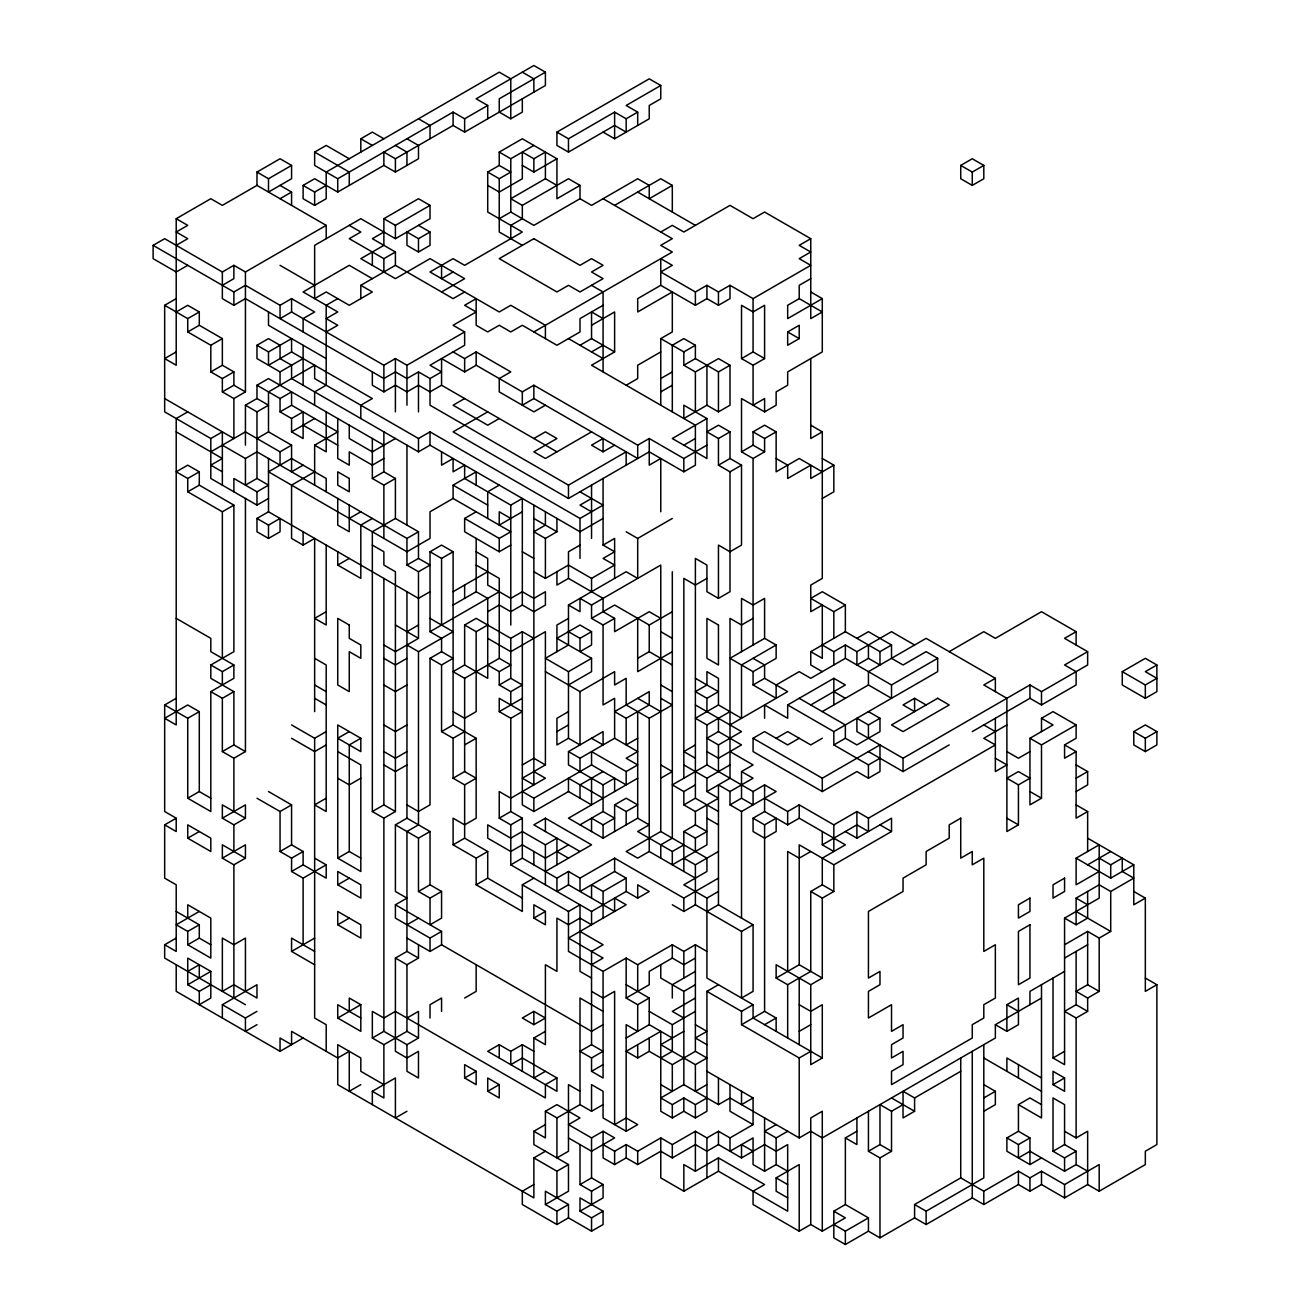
<?xml version="1.0" encoding="UTF-8"?>
<svg xmlns="http://www.w3.org/2000/svg" width="1310" height="1310" viewBox="0 0 1310 1310"><rect width="100%" height="100%" fill="white"/><g stroke="black" fill="none" stroke-linecap="round" stroke-linejoin="round"><path stroke-width="1.5" d="M176.211 351.915L164.667 358.58L176.211 365.244L176.211 218.704L210.812 198.711L222.356 205.375L256.973 185.398L326.19 225.369L326.19 238.682M256.973 185.398L256.973 172.069L280.045 158.756L291.573 165.42L291.573 178.733L268.501 192.062L268.501 178.733L291.573 165.42M187.739 265.324L176.211 271.989L153.123 258.659L153.123 245.347L164.667 238.682L222.356 271.989L233.884 265.324L245.428 271.989L326.19 225.369M487.713 118.784L487.713 105.471L464.641 118.784L453.096 112.12L337.734 178.733L314.646 165.42L314.646 152.091L326.19 145.426L349.262 158.756M176.211 245.347L187.739 238.682L176.211 232.017L187.739 225.369L176.211 218.704M360.807 152.091L360.807 138.778L372.335 132.114L383.879 138.778M280.045 198.711L291.573 192.062L291.573 205.375M522.33 98.807L522.33 112.12L510.785 118.784L510.785 78.829L499.241 72.165L326.19 172.069L326.19 198.711L314.646 205.375L303.118 198.711L303.118 185.398L314.646 178.733L337.734 192.062L383.879 165.42L395.407 172.069L418.479 158.756L418.479 145.426L406.952 138.778M303.118 185.398L314.646 192.062L326.19 185.398M383.879 165.42L383.879 152.091L395.407 158.756L453.096 125.449L464.641 132.114L545.402 85.478L545.402 72.165L533.858 65.5L476.169 98.807L487.713 105.471M545.402 72.165L499.241 98.807L499.241 112.12L510.785 118.784M222.356 485.142L222.356 431.858L210.812 438.522L164.667 411.864L164.667 305.296L176.211 298.631M176.211 311.96L187.739 305.296L199.284 311.96L199.284 325.273L222.356 338.602L222.356 365.244L210.812 371.909L210.812 345.267L187.739 331.938L187.739 318.625L199.284 311.96M222.356 285.318L233.884 278.653L233.884 265.324M153.123 245.347L233.884 291.966L245.428 285.318L280.045 305.296L291.573 298.631L314.646 311.96L303.118 318.608L303.118 331.938M187.739 331.938L199.284 325.273M222.356 271.989L222.356 298.631L233.884 305.296L245.428 298.631L383.879 378.557L395.407 371.909L406.952 378.557L418.479 371.909L430.024 378.557L441.568 371.909L430.024 365.244L464.641 345.267L464.641 331.938L453.096 325.273L476.169 311.96L464.641 305.296L476.169 298.631L476.169 325.273L487.713 331.938L499.241 325.273L510.785 331.938L522.33 325.273L556.93 345.267L580.002 331.938L580.002 318.608L603.075 305.296M441.568 291.966L464.641 278.653L430.024 258.659L395.407 278.653L360.807 258.676L383.879 245.347L383.879 218.704L418.479 198.711L430.024 205.375L430.024 218.704L395.407 238.682L360.807 218.704L314.646 245.347L314.646 298.631L326.19 291.966L349.262 305.296L372.335 291.966L360.807 285.318L360.807 298.631M545.402 338.602L545.402 325.273L510.785 305.296L499.241 311.96L430.024 271.989L453.096 258.659L464.641 265.324L522.33 232.017L487.713 212.04L487.713 172.069L499.241 178.733L510.785 172.069L499.241 165.42L499.241 152.091L522.33 138.778L556.93 158.756L556.93 198.727L580.002 185.398L580.002 198.727L533.858 225.369L510.785 212.04L499.241 218.704M383.879 232.017L372.335 238.682L395.407 252.011L395.407 265.324L453.096 298.631L464.641 291.966M383.879 218.704L395.407 225.369L430.024 205.375M487.713 172.069L499.241 165.42M510.785 212.04L510.785 158.756L533.858 145.426M556.93 132.114L568.475 138.778L614.619 112.12L626.164 118.784L626.164 132.114L614.619 125.449L568.475 152.091L556.93 145.426L556.93 132.114L649.236 78.829L660.764 85.478L660.764 98.807L649.236 105.471L649.236 118.784L614.619 138.778L603.075 132.114M210.812 345.267L222.356 338.602M487.713 185.398L499.241 192.062L522.33 178.733L522.33 152.091L533.858 158.756L545.402 152.091L545.402 178.733L510.785 198.727L522.33 205.375L568.475 178.733L580.002 185.398M660.764 85.478L626.164 105.471L637.692 112.12L637.692 125.449M464.641 331.938L406.952 365.244L395.407 358.58L383.879 365.244L291.573 311.96L280.045 318.608L280.045 305.296M349.262 225.369L360.807 232.017L349.262 238.682L383.879 258.659L395.407 252.011M418.479 238.682L430.024 232.017L430.024 245.347L418.479 252.011L406.952 245.347L406.952 232.017L418.479 238.682L418.479 252.011M522.33 165.42L533.858 172.069L556.93 158.756M626.164 118.784L637.692 112.12M303.118 358.58L280.045 371.909L256.973 358.58L256.973 345.267L268.501 338.602L280.045 345.267L280.045 358.58L291.573 365.244L291.573 378.574L418.479 451.835L430.024 445.171L580.002 531.762L603.075 518.449M337.734 298.631L326.19 305.296L326.19 385.222L314.646 391.886L314.646 405.216M360.807 285.318L395.407 265.324M222.356 378.574L233.884 371.909L233.884 385.222L222.356 391.886L222.356 378.574L210.812 371.909M268.501 351.915L291.573 338.602L291.573 351.915L268.501 365.244L268.501 351.915L256.973 345.267M187.739 411.864L176.211 418.529L176.211 724.938L164.667 718.273L187.739 704.96L199.284 711.625L199.284 791.551L210.812 798.216M326.19 331.938L337.734 325.273L326.19 318.608L337.734 311.96L303.118 291.966L349.262 265.324L372.335 278.653M222.356 391.886L233.884 398.551L245.428 391.886L245.428 271.989M245.428 445.171L245.428 405.216L256.973 398.551L256.973 385.222L268.501 378.574L383.879 445.171M453.096 271.989L441.568 278.653L441.568 265.324M245.428 405.216L256.973 411.864L268.501 405.216L256.973 398.551M280.045 398.551L291.573 391.886L291.573 405.216L280.045 411.864L280.045 398.551L256.973 385.222M614.619 205.375L660.764 178.733L672.308 185.398L672.308 212.04M210.812 451.835L245.428 431.858L280.045 451.835L291.573 445.171L291.573 471.813L303.118 465.165M672.308 185.398L649.236 198.727L649.236 185.398L637.692 178.733L591.547 205.375L580.002 198.711M199.284 471.813L187.739 465.165L176.211 471.813L187.739 478.477L199.284 471.813L199.284 485.142L233.884 505.12L233.884 651.676L210.812 664.989L210.812 678.318L233.884 691.631L233.884 744.932L245.428 751.58L245.428 498.471M256.973 438.522L268.501 431.858L268.501 391.886L314.646 365.244L314.646 378.574L418.479 438.506L430.024 431.858L580.002 518.449L603.075 505.12L580.002 491.807M291.573 418.529L303.118 411.864L303.118 438.522L291.573 431.858L291.573 418.529L280.045 411.864M187.739 478.477L187.739 491.807L199.284 485.142M222.356 445.171L245.428 458.5L256.973 451.835L406.952 538.426L418.479 531.762L418.479 558.42L430.024 565.068L418.479 571.733L406.952 565.068L406.952 538.426M291.573 431.858L314.646 418.529M372.335 371.909L372.335 385.222L383.879 391.886L395.407 385.222L406.952 391.886L418.479 385.222L430.024 391.886L441.568 385.222L556.93 451.835M660.764 232.017L672.308 225.369L683.836 232.017L729.997 205.375L753.07 218.704L764.598 212.04L810.759 238.682L810.759 318.625L822.287 311.96L799.215 298.631L787.67 305.296L787.67 318.608L822.287 298.631L822.287 351.915L787.67 371.909L787.67 385.222L776.142 391.886L776.142 405.216L764.598 411.864L741.525 398.551L741.525 451.835L753.07 458.5L764.598 451.835L764.598 438.522L753.07 431.858L753.07 445.171L764.598 451.835M233.884 491.807L233.884 478.477L256.973 491.807L268.501 485.142L256.973 478.477L245.428 485.142L245.428 458.5M314.646 485.142L314.646 445.171L337.734 431.858L291.573 405.216M453.096 351.915L464.641 358.58L476.169 351.915L510.785 371.909L499.241 378.557L499.241 391.886L533.858 411.864L545.402 405.216M187.739 491.807L222.356 511.784L233.884 505.12M441.568 385.222L441.568 358.58L464.641 371.909L476.169 365.244L522.33 391.886L533.858 385.222L637.692 445.171L649.236 438.506L683.836 458.5L706.925 445.171M533.858 331.938L672.308 252.011L660.764 245.347L672.308 238.682L603.075 198.711M210.812 438.522L210.812 478.477L256.973 505.12L268.501 498.471M314.646 471.813L291.573 485.142L291.573 538.426L303.118 545.091L314.646 538.426L314.646 711.625M256.973 518.449L268.501 525.114L280.045 518.449L280.045 531.778L268.501 538.426L256.973 531.778L256.973 518.449L268.501 511.784L418.479 598.375L430.024 591.711M395.407 438.506L372.335 451.835L349.262 438.506L349.262 425.193M464.641 398.551L453.096 405.216L487.713 425.193L499.241 418.529M591.547 325.273L614.619 311.96L614.619 351.915L591.547 365.244L695.381 425.193L695.381 465.165L683.836 471.813L649.236 451.835L568.475 498.455L453.096 431.858L487.713 411.864M660.764 285.318L660.764 258.659L672.308 265.324L660.764 271.989L695.381 291.966L706.925 285.318L718.453 291.966L729.997 285.318L729.997 298.631L718.453 305.296L706.925 298.631L695.381 305.296L660.764 285.318L637.692 298.631L637.692 311.96L672.308 291.966L672.308 331.938L660.764 338.602L660.764 405.216M383.879 458.5L372.335 465.165L349.262 451.835L349.262 465.165L337.734 458.5L337.734 418.529M580.002 345.267L591.547 338.602L614.619 351.915M372.335 438.506L372.335 478.477L383.879 471.813L395.407 478.477L395.407 518.449L372.335 531.762L372.335 811.529L383.879 818.193L395.407 811.529L395.407 571.733L383.879 565.068L383.879 551.756L372.335 545.091M591.547 351.915L603.075 345.267M372.335 478.477L383.879 485.142L395.407 478.477M533.858 385.222L533.858 398.551L522.33 405.216L522.33 391.886M810.759 238.682L799.215 245.347L810.759 252.011L799.215 258.659L810.759 265.324L753.07 298.631L729.997 285.318M349.262 518.449L360.807 511.784M960.738 165.42L972.266 158.756L983.81 165.42L983.81 178.733L972.266 185.398L960.738 178.733L960.738 165.42L972.266 172.069L983.81 165.42M372.335 518.449L360.807 525.114L360.807 578.398L337.734 565.068L337.734 551.756M660.764 351.915L637.692 365.244L637.692 378.574L626.164 385.222M326.19 491.807L326.19 478.477L291.573 458.5L268.501 471.813L406.952 551.756L430.024 538.426L430.024 511.784L453.096 498.471L453.096 485.142L476.169 471.813L476.169 485.142M533.858 438.506L545.402 431.858L556.93 438.506L533.858 451.835L545.402 458.5L591.547 431.858M683.836 351.915L695.381 345.267L695.381 358.58L683.836 365.244L683.836 351.915L660.764 338.602M810.759 278.653L799.215 285.318L799.215 298.631M337.734 565.068L349.262 558.42M660.764 378.574L672.308 371.909M499.241 485.142L487.713 491.807L487.713 518.449M660.764 391.886L672.308 385.222M695.381 411.864L695.381 371.909L718.453 358.58L729.997 365.244L729.997 405.216L718.453 411.864L706.925 405.216L683.836 418.529L683.836 405.216L706.925 418.529L706.925 458.5L672.308 438.506L706.925 418.529M510.785 545.091L499.241 551.756L464.641 531.762L464.641 518.449L476.169 511.784M695.381 358.58L718.453 371.909L729.997 365.244M741.525 358.58L753.07 351.915L764.598 358.58L764.598 305.296L753.07 311.96L741.525 305.296L741.525 358.58L753.07 365.244L764.598 358.58M787.67 331.938L799.215 325.273L799.215 338.602L787.67 345.267L787.67 331.938L799.215 338.602M245.428 1004.704L164.667 958.085L164.667 944.756L176.211 951.42L176.211 884.807L164.667 878.142L164.667 824.858L176.211 831.523L176.211 818.193L164.667 811.529L164.667 704.96L176.211 698.295M210.812 664.989L222.356 671.653L233.884 664.989L233.884 678.318L210.812 691.631L210.812 811.529L187.739 798.216L187.739 718.273L199.284 711.625M326.19 611.704L314.646 618.369L326.19 625.017L326.19 545.091M406.952 565.068L418.479 558.42M406.952 804.864L418.479 811.529L430.024 804.864L430.024 658.324L441.568 664.989L453.096 658.324L441.568 651.676L441.568 638.347L430.024 631.682L430.024 551.756L441.568 545.091L453.096 551.756L453.096 724.938L476.169 738.267L476.169 818.193L464.641 824.858L453.096 818.193L453.096 844.835L476.169 858.165L487.713 851.5L487.713 878.142L522.33 898.12M441.568 451.835L441.568 465.165L453.096 458.5L453.096 471.813L464.641 465.165L464.641 478.477L510.785 505.12L522.33 498.455L522.33 605.04L533.858 611.704L545.402 605.04L545.402 591.727L533.858 598.375L522.33 591.727L510.785 598.375L487.713 585.062L487.713 558.42L476.169 551.756M603.075 451.835L603.075 438.506L591.547 445.171L603.075 451.835L614.619 445.171M430.024 551.756L441.568 558.42L453.096 551.756M522.33 511.784L499.241 525.114L499.241 511.784L510.785 518.449M430.024 378.557L430.024 405.216L568.475 485.142L626.164 451.835L626.164 465.165M210.812 691.631L222.356 698.295L233.884 691.631M464.641 518.449L499.241 538.426L510.785 531.762L453.096 498.471M591.547 498.455L580.002 505.12L591.547 511.784M683.836 445.171L695.381 438.506M453.096 591.711L487.713 571.733M545.402 511.784L545.402 525.114L533.858 531.762L545.402 538.426L556.93 531.762L556.93 518.449M718.453 438.522L729.997 431.858L729.997 458.5L718.453 465.165L718.453 438.522L706.925 431.858L718.453 425.193L729.997 431.858M406.952 631.682L418.479 625.017M453.096 605.04L476.169 591.711L476.169 538.426M753.07 431.858L764.598 425.193L776.142 431.858L776.142 471.813L799.215 458.5L822.287 471.813M222.356 698.295L222.356 751.58L233.884 744.932M418.479 571.733L418.479 638.347L395.407 651.676L383.879 645.011M430.024 631.682L499.241 591.727M580.002 545.091L568.475 551.756L568.475 578.398L603.075 598.375L603.075 611.704L614.619 618.369L614.619 631.682L649.236 611.704L660.764 618.369M741.525 451.835L753.07 445.171M764.598 438.522L776.142 431.858M222.356 751.58L233.884 758.244L245.428 751.58M406.952 658.324L395.407 664.989L383.879 658.324M406.952 645.011L418.479 651.659L453.096 631.682L430.024 618.369M476.169 591.711L487.713 598.375L487.713 678.318L464.641 664.989L464.641 625.017L476.169 618.369L510.785 638.347L522.33 631.682L533.858 638.347M487.713 611.704L499.241 605.04L510.785 611.704L522.33 605.04M533.858 571.733L545.402 578.398L568.475 565.068L591.547 578.398L614.619 565.068L603.075 558.42L614.619 551.756L603.075 545.091L603.075 478.477M603.075 545.091L614.619 538.426L614.619 578.398M729.997 471.813L741.525 465.165L741.525 545.091L729.997 551.756L718.453 545.091L718.453 598.375L729.997 591.727L729.997 471.813L718.453 465.165M187.739 798.216L199.284 791.551M430.024 658.324L441.568 651.676M464.641 625.017L476.169 631.682L487.713 625.017M568.475 578.398L556.93 585.062L556.93 571.733M626.164 531.778L637.692 538.426L672.308 518.449M822.287 671.653L810.759 664.989L810.759 651.676L822.287 658.324L822.287 605.04L810.759 611.704L810.759 585.062L822.287 578.398L822.287 431.858L810.759 438.522L810.759 358.58M164.667 824.858L176.211 818.193M291.573 724.938L314.646 738.267L326.19 731.602M406.952 684.966L395.407 691.631L383.879 684.966M326.19 744.932L314.646 751.58L291.573 738.267M349.262 731.602L337.734 738.267L360.807 751.58L360.807 738.267L337.734 724.938L337.734 858.165L360.807 871.478L360.807 764.909L337.734 751.58M464.641 664.989L453.096 671.653L464.641 678.318L499.241 658.324L510.785 664.989L499.241 671.653L487.713 664.989M568.475 684.966L591.547 671.653L591.547 658.324L568.475 671.653L545.402 658.324L568.475 645.011L568.475 605.04L626.164 571.733L637.692 578.398L637.692 538.426M187.739 838.171L210.812 851.5L210.812 838.171L187.739 824.858L187.739 838.171L199.284 831.523M222.356 818.193L245.428 804.88L245.428 818.193L233.884 824.858L222.356 818.193L222.356 804.88L245.428 818.193M360.807 738.267L349.262 744.915L349.262 851.5L337.734 858.165M568.475 618.369L556.93 625.017L556.93 651.676M568.475 605.04L580.002 611.704L580.002 598.375L591.547 605.04L660.764 565.068L660.764 831.523L706.925 858.165L706.925 871.478L683.836 884.807L706.925 898.12L718.453 891.471M822.287 498.471L833.831 491.807L833.831 465.165L810.759 478.477L810.759 465.165L787.67 478.477L787.67 465.165L776.142 458.5M406.952 724.938L395.407 731.602L383.879 724.938M591.547 605.04L591.547 618.369L614.619 605.04L649.236 625.017L672.308 611.704M280.045 811.529L291.573 804.88L291.573 844.835L280.045 851.5L280.045 811.529L256.973 798.216M499.241 684.966L510.785 678.318L522.33 684.966L510.785 691.631L499.241 684.966L499.241 671.653M580.002 638.347L591.547 631.682L591.547 645.011L580.002 651.676L580.002 638.347L568.475 631.682M591.547 618.369L603.075 625.017L614.619 618.369M222.356 858.165L245.428 844.835L245.428 858.165L233.884 864.829L222.356 858.165L222.356 844.835L245.428 858.165M326.19 798.216L314.646 804.88L326.19 811.529L326.19 664.989L314.646 658.324M360.807 778.222L349.262 784.886L337.734 778.222M406.952 751.58L395.407 758.244L383.879 751.58M441.568 664.989L441.568 731.602L453.096 724.938M706.925 578.398L695.381 585.062L683.836 578.398L683.836 778.222M406.952 764.909L395.407 771.574L383.879 764.909M441.568 731.602L453.096 738.267L464.641 731.602M499.241 711.625L510.785 718.273L522.33 711.625L499.241 698.295L499.241 711.625L522.33 698.295M464.641 744.915L476.169 738.267M199.284 911.449L176.211 924.778L187.739 931.426L199.284 924.778L199.284 938.091L210.812 944.756M291.573 858.165L303.118 851.5L303.118 864.829L291.573 871.478L291.573 858.165L280.045 851.5M372.335 811.529L383.879 804.864L395.407 811.529M545.402 671.653L580.002 691.631L614.619 671.653L614.619 684.966L626.164 678.318L626.164 704.96L649.236 718.273L672.308 704.96L660.764 698.295M637.692 658.324L649.236 651.676L649.236 625.017M164.667 944.756L176.211 938.091M453.096 778.222L464.641 771.574L476.169 778.222L464.641 784.886L453.096 778.222L453.096 738.267M568.475 711.625L556.93 718.273L556.93 744.932L568.475 738.267L580.002 744.915L580.002 691.631M672.308 651.676L637.692 671.653L637.692 618.369M187.739 931.426L187.739 944.756L199.284 938.091M303.118 944.756L303.118 878.142L326.19 864.829L314.646 858.165M395.407 824.858L406.952 818.193L430.024 831.523L430.024 884.807L418.479 891.471L418.479 838.171L395.407 824.858L395.407 891.471L406.952 898.12L395.407 904.784L395.407 918.113L430.024 938.091L441.568 931.426L441.568 944.756L430.024 951.42L406.952 938.091M556.93 731.602L568.475 724.938M753.07 618.369L741.525 625.017L729.997 618.369L729.997 778.222L706.925 791.551L718.453 798.216L695.381 811.529L695.381 824.858L706.925 831.523L695.381 838.171L683.836 831.523L683.836 871.478M522.33 764.909L533.858 758.244L545.402 764.909L545.402 631.682L510.785 651.676L487.713 638.347M187.739 971.398L199.284 964.733L199.284 978.062M337.734 884.807L360.807 898.12L360.807 884.807L337.734 871.478L337.734 884.807L349.262 878.142M418.479 838.171L430.024 831.523M545.402 764.909L522.33 778.222L533.858 784.886L533.858 505.12M614.619 791.551L614.619 778.222L603.075 784.886L568.475 764.909L568.475 751.58L603.075 731.602L603.075 744.915L591.547 738.267M626.164 718.273L649.236 704.96L649.236 691.631L614.619 711.625L626.164 718.273L626.164 744.915L637.692 738.267M764.598 638.347L729.997 658.324L753.07 671.653L776.142 658.324L776.142 645.011L764.598 638.347L764.598 598.375L753.07 605.04L741.525 598.375L741.525 651.676M187.739 984.727L210.812 971.398L187.739 958.085L187.739 984.727L199.284 991.375L210.812 984.727M580.002 771.574L580.002 758.244L614.619 738.267L614.619 698.295L603.075 704.96L603.075 625.017M776.142 645.011L741.525 664.989L741.525 718.273L718.453 704.96L695.381 718.273L706.925 724.938L729.997 711.625M833.831 638.347L833.831 611.704L845.359 605.04L845.359 631.682L810.759 651.676M453.096 844.835L464.641 838.171L487.713 851.5M533.858 771.574L545.402 778.222L510.785 798.216L499.241 791.551L499.241 818.193L510.785 811.529L522.33 818.193L522.33 858.165L510.785 864.829L510.785 824.858L522.33 818.193M522.33 791.551L533.858 798.216L591.547 764.909L626.164 784.886L626.164 771.557L591.547 751.58L591.547 764.909M718.453 704.96L718.453 678.318L706.925 671.653L706.925 684.983L695.381 691.631L706.925 698.295L718.453 691.631L695.381 678.318M314.646 951.42L291.573 938.091L291.573 951.42L314.646 938.091M337.734 924.778L360.807 938.091L360.807 924.778L337.734 911.449L337.734 924.778L349.262 918.113M522.33 631.682L522.33 804.88L533.858 811.529L568.475 791.551L591.547 804.88L591.547 778.222M603.075 771.557L580.002 784.886L580.002 798.216M753.07 671.653L753.07 684.966L764.598 678.318L787.67 691.631L729.997 724.938M222.356 1018.034L222.356 1004.704L256.973 984.727L256.973 998.04L233.884 984.727L222.356 991.375L222.356 938.091L233.884 944.756L245.428 938.091L245.428 991.375M545.402 871.478L591.547 844.835L545.402 818.193L533.858 824.858L580.002 851.5M626.164 771.557L637.692 764.909L626.164 758.244L637.692 751.58L614.619 738.267M822.287 645.011L833.831 651.676L845.359 645.011L856.904 651.676L891.521 631.682L914.593 645.011M856.904 638.347L868.432 631.682L891.521 645.011L891.521 658.324L903.048 664.989L926.121 651.659L937.665 658.324L937.665 671.653L833.831 731.602L787.67 704.96L787.67 718.273L764.598 704.96L764.598 718.273M430.024 898.12L441.568 891.471L441.568 918.113L430.024 924.778L430.024 898.12L418.479 891.471M637.692 778.222L568.475 818.193L603.075 838.171L637.692 818.193L649.236 824.858L637.692 831.523L672.308 851.5L683.836 844.835M695.381 744.932L683.836 751.58L695.381 758.244M706.925 751.58L718.453 758.244L741.525 744.915L718.453 731.602L706.925 738.267L718.453 744.932L718.453 771.574M937.665 658.324L891.521 684.966L845.359 658.324L810.759 678.318L799.215 671.653L776.142 684.966L776.142 698.295L753.07 684.966M222.356 1004.704L245.428 1018.034L256.973 1011.369M406.952 924.778L418.479 918.113M476.169 858.165L476.169 884.807L487.713 878.142M568.475 844.835L545.402 858.165L522.33 844.835L510.785 851.5L487.713 838.171L487.713 824.858L510.785 838.171L522.33 831.523L545.402 844.835L556.93 838.171L556.93 864.829M580.002 824.858L603.075 811.529L603.075 784.886M614.619 804.88L626.164 798.216L637.692 804.88L626.164 811.529L614.619 804.88L614.619 831.523M660.764 778.222L672.308 771.574L660.764 764.909M718.453 744.932L741.525 731.602L695.381 704.96M787.67 704.96L833.831 678.318L845.359 684.966L810.759 704.96M891.521 645.011L879.976 651.659L879.976 664.989L868.432 658.324L856.904 664.989L856.904 651.676M256.973 1024.682L245.428 1031.347L245.428 1018.034M591.547 831.523L591.547 818.193L603.075 824.858L614.619 818.193L603.075 811.529M741.525 918.113L741.525 811.529L776.142 791.551L764.598 784.886L753.07 791.551L706.925 764.909L672.308 784.886L683.836 791.551L695.381 784.886M753.07 738.267L822.287 778.222L879.976 744.915L879.976 771.557L868.432 778.222L856.904 771.557L822.287 791.551L753.07 751.58L753.07 738.267L764.598 731.602L787.67 744.915L799.215 738.267M533.858 1051.324L522.33 1044.676L510.785 1051.324L499.241 1044.676L487.713 1051.324L556.93 1091.295L556.93 1077.966L545.402 1084.631L545.402 1097.96L395.407 1011.369L383.879 1018.034L372.335 1011.369L372.335 1038.011L383.879 1031.347L406.952 1044.676L406.952 1071.318L418.479 1077.983L418.479 1051.324L406.952 1057.989L395.407 1051.324L395.407 958.069L406.952 951.42L418.479 958.069L418.479 944.756M476.169 884.807L522.33 911.449L522.33 884.807L533.858 878.142M683.836 764.909L706.925 778.222L729.997 764.909M776.142 738.267L787.67 731.602L810.759 744.915L822.287 738.267M822.287 711.608L868.432 684.966L891.521 698.295L891.521 684.966M395.407 958.069L406.952 964.733L418.479 958.069M522.33 858.165L556.93 878.142L568.475 871.478L580.002 878.142L614.619 858.165L683.836 898.12L718.453 878.142M683.836 791.551L683.836 804.88L695.381 798.216L718.453 811.529M741.525 771.557L753.07 778.222L729.997 791.551L729.997 804.864L741.525 798.216L741.525 771.557L753.07 764.909L729.997 751.58M949.193 651.659L983.81 631.682L995.354 638.347L1041.499 611.704L1076.116 631.682L1076.116 645.011M176.211 964.733L176.211 991.375L280.045 1051.324L303.118 1038.011M360.807 1018.034L337.734 1004.704L337.734 1018.034L360.807 1004.704L349.262 998.04L349.262 1011.369M568.475 871.478L568.475 884.807L556.93 891.471L556.93 878.142M660.764 831.523L626.164 851.5L637.692 858.165L649.236 851.5L649.236 718.273M533.858 918.113L545.402 911.449L545.402 924.778L533.858 918.113L533.858 904.784L545.402 911.449M614.619 858.165L614.619 871.478L580.002 891.471L580.002 878.142M683.836 831.523L695.381 824.858M833.831 731.602L833.831 744.915L845.359 738.267L856.904 744.915L879.976 731.602L879.976 718.273L868.432 711.608M1076.116 631.682L1064.572 638.347L1087.644 651.659L1087.644 664.989L1041.499 691.631L1029.955 684.966L903.048 758.244L856.904 731.602L856.904 718.273L868.432 724.938L879.976 718.273M914.593 698.295L903.048 704.96L914.593 711.608L914.593 698.295L926.121 704.96M522.33 884.807L568.475 911.449L580.002 904.784L580.002 971.398L591.547 978.062M591.547 898.12L591.547 884.807L603.075 891.471L626.164 878.142L626.164 891.471L591.547 911.449L510.785 864.829M406.952 1018.034L418.479 1011.369L418.479 1038.011L406.952 1044.676M753.07 818.193L764.598 824.858L776.142 818.193L776.142 831.523L764.598 838.171L753.07 831.523L753.07 818.193L764.598 811.529L787.67 824.858L799.215 818.193L845.359 844.835L822.287 858.165L822.287 884.807L833.831 891.455L833.831 864.813L891.521 831.506L891.521 818.193L856.904 838.171L845.359 831.506M995.354 691.631L995.354 678.318L983.81 684.966L1006.882 698.295L1006.882 831.523L1018.427 824.858L1018.427 784.886L1029.955 778.222L1018.427 771.574L1006.882 778.222L1018.427 784.886M372.335 1038.011L383.879 1044.676L406.952 1031.347L418.479 1038.011M464.641 998.04L476.169 991.375L476.169 964.733M637.692 898.12L649.236 891.471L637.692 884.807L637.692 898.12L626.164 891.471M683.836 858.165L695.381 864.813L718.453 851.5M764.598 798.216L787.67 811.529L799.215 804.864L833.831 824.858L856.904 811.529L868.432 818.193L995.354 744.915L983.81 738.267L1006.882 724.938M833.831 744.915L868.432 764.909L879.976 758.244M1087.644 651.659L1064.572 664.989L1076.116 671.653L1076.116 684.966L1041.499 704.96L1029.955 698.295L972.266 731.602M360.807 1084.631L349.262 1091.295L349.262 1051.324L337.734 1057.989L291.573 1031.347L291.573 1044.676L280.045 1038.011L280.045 1051.324M868.432 751.58L903.048 771.557L949.193 744.915M372.335 1104.625L372.335 1091.295L395.407 1077.983L395.407 1117.938L406.952 1111.273M591.547 964.733L603.075 958.069L568.475 938.091L626.164 904.784L614.619 898.12L614.619 911.449L568.475 884.807M672.308 904.784L683.836 911.449L695.381 904.784L741.525 931.426L753.07 924.762L753.07 991.375L741.525 998.04L741.525 931.426M533.858 1011.369L522.33 1018.034L533.858 1024.682L545.402 1018.034L533.858 1011.369L533.858 1024.682M568.475 911.449L568.475 951.42L603.075 971.398L626.164 958.069L637.692 964.733L672.308 944.756L683.836 951.42L695.381 944.756L706.925 951.42M706.925 911.449L718.453 904.784L718.453 784.886L729.997 791.551M810.759 851.5L799.215 858.165L787.67 851.5L787.67 971.398M833.831 824.858L833.831 851.5L822.287 844.835L856.904 824.858L868.432 831.506L868.432 818.193M1041.499 731.602L1041.499 718.273L1053.027 711.625L1076.116 724.938L1076.116 738.267L1064.572 744.915L1064.572 758.244L1076.116 751.58L1076.116 818.193L1087.644 811.529L1087.644 851.5M1122.261 671.653L1145.333 658.324L1156.877 664.989L1156.877 691.631L1145.333 698.295L1122.261 684.966L1122.261 671.653L1145.333 684.966L1156.877 678.318L1145.333 671.653L1156.877 664.989M1076.116 724.938L1041.499 744.915L1041.499 798.216L1029.955 804.864L1029.955 738.267L1053.027 724.938L1041.499 718.273M464.641 1077.983L476.169 1071.318L476.169 1084.631L464.641 1077.983L464.641 1064.653L476.169 1071.318M545.402 1071.318L533.858 1077.983L533.858 1038.011L545.402 1031.347M695.381 958.069L683.836 964.733L672.308 958.069L649.236 971.398L649.236 984.711L626.164 998.04L637.692 1004.704L649.236 998.04L649.236 1024.682L626.164 1038.011M1029.955 751.58L1018.427 758.244L1006.882 751.58M787.67 1038.011L787.67 984.711L810.759 971.398L810.759 891.455L822.287 884.807M487.713 1091.295L499.241 1084.631L499.241 1097.96L487.713 1091.295L487.713 1077.983L499.241 1084.631M603.075 1024.682L591.547 1031.347L441.568 944.756M695.381 971.398L672.308 984.727L672.308 998.04M810.759 891.455L822.287 898.12L833.831 891.455M591.547 1044.676L580.002 1051.324L591.547 1057.989L603.075 1051.324L591.547 1044.676L591.547 951.42L603.075 944.756L580.002 931.426M660.764 964.733L660.764 978.062L683.836 991.375L695.381 984.727M1133.789 731.602L1145.333 724.938L1156.877 731.602L1156.877 744.915L1145.333 751.58L1133.789 744.915L1133.789 731.602L1145.333 738.267L1156.877 731.602M695.381 998.04L672.308 1011.369L683.836 1018.017M649.236 1038.011L649.236 1051.324L637.692 1057.989L626.164 1051.324L660.764 1031.347L660.764 1111.273L672.308 1117.938L683.836 1111.273L695.381 1117.938L706.925 1111.273L706.925 991.375L718.453 984.711M1076.116 778.222L1087.644 771.574L1087.644 784.886L1076.116 791.551M591.547 1057.989L591.547 1071.318L603.075 1064.653M649.236 1011.369L672.308 1024.682L695.381 1011.369M603.075 1211.193L591.547 1217.858L580.002 1211.193L580.002 1197.88L603.075 1211.193L603.075 1224.522L591.547 1231.171L568.475 1217.858L568.475 1204.529L545.402 1191.216L545.402 1204.529L568.475 1191.216L568.475 1164.574L533.858 1144.58L533.858 1131.267L545.402 1137.931L545.402 1111.273L556.93 1104.625L580.002 1117.938L568.475 1124.602L591.547 1137.915L603.075 1131.267L614.619 1137.915L591.547 1151.244L568.475 1137.931M683.836 1031.347L660.764 1044.676L695.381 1064.653L706.925 1057.989L695.381 1051.324L695.381 944.756M822.287 978.062L810.759 984.711L776.142 964.733L776.142 978.062L799.215 964.733L822.287 978.062L822.287 898.12M533.858 1131.267L545.402 1124.602M545.402 1111.273L556.93 1117.938L580.002 1104.625L591.547 1111.273L603.075 1104.625M660.764 1057.989L672.308 1051.324L672.308 1024.682M706.925 991.375L741.525 1011.369L753.07 1004.704L753.07 1018.017L822.287 1057.989L822.287 1004.704L810.759 1011.369L799.215 1004.704M649.236 1051.324L672.308 1064.653L695.381 1051.324M741.525 1011.369L741.525 1024.682L764.598 1011.369L776.142 1018.017L776.142 1031.347M383.879 1084.631L360.807 1071.318L360.807 1057.989L337.734 1044.676L337.734 1084.631L533.858 1197.88L533.858 1157.909L545.402 1151.244M764.598 1024.682L776.142 1018.017M683.836 991.375L683.836 1084.631L660.764 1097.96L672.308 1104.625L683.836 1097.96L695.381 1104.625L706.925 1097.96M1099.188 871.478L1076.116 884.807L1076.116 858.165L1099.188 844.835L1099.188 898.12L1064.572 918.113L1064.572 1064.653L1053.027 1057.989L1053.027 978.062M533.858 1184.551L522.33 1191.216L522.33 1204.529L556.93 1224.522L568.475 1217.858M533.858 1157.909L556.93 1171.222L568.475 1164.574M591.547 1111.273L591.547 1084.631L603.075 1091.295L603.075 1117.938L626.164 1131.267L637.692 1124.602L626.164 1117.938L614.619 1124.602L614.619 991.375L603.075 998.04L591.547 991.375M706.925 1084.631L695.381 1091.295L695.381 1064.653M799.215 1031.347L810.759 1024.682M1087.644 864.829L1110.716 851.5M603.075 1144.58L614.619 1151.244L626.164 1144.58L637.692 1151.244L660.764 1137.915L672.308 1144.58L695.381 1131.267L706.925 1137.915L718.453 1131.267L729.997 1137.915L753.07 1124.602L753.07 1097.96L706.925 1071.318M1099.188 858.165L1110.716 864.813L1122.261 858.165L1122.261 871.478L1133.789 878.142L1110.716 891.471L1099.188 884.807L1076.116 898.12L1076.116 924.778L1087.644 918.113L1087.644 891.471M580.002 1144.58L580.002 1184.551L591.547 1177.887L603.075 1184.551L603.075 1197.88L580.002 1211.193M603.075 1131.267L603.075 1157.909L614.619 1164.574L626.164 1157.909L637.692 1164.574L660.764 1151.244L672.308 1157.909L695.381 1144.58L706.925 1151.244L718.453 1144.58L741.525 1157.909L764.598 1144.58L776.142 1151.244L787.67 1144.58L787.67 1211.193L718.453 1171.222L683.836 1191.216L660.764 1177.887L660.764 1137.915M683.836 1084.631L718.453 1104.625L729.997 1097.96L799.215 1137.915L810.759 1131.267L822.287 1137.915L995.354 1038.011L995.354 1024.682L1041.499 998.04M741.525 1024.682L799.215 1057.989L810.759 1051.324M1076.116 858.165L1110.716 878.142L1133.789 864.829L1133.789 904.784L1145.333 898.12L1145.333 991.375L1156.877 984.727L1156.877 1144.58L1145.333 1151.244L1145.333 1164.574L1099.188 1191.216L1087.644 1184.551L1064.572 1197.88L1041.499 1184.551L1029.955 1191.216L1018.427 1184.551L983.81 1204.529L972.266 1197.88L926.121 1224.522L914.593 1217.858L879.976 1237.835L868.432 1231.171L845.359 1244.5L833.831 1237.835L833.831 1211.193L845.359 1204.529L868.432 1217.858L868.432 1231.171M545.402 1204.529L556.93 1211.193L568.475 1204.529M580.002 1184.551L591.547 1191.216L603.075 1184.551M753.07 1097.96L741.525 1104.625L741.525 1091.295M822.287 1057.989L810.759 1064.653L810.759 984.711M1064.572 944.756L1087.644 931.426L1099.188 938.091L1110.716 931.426L1110.716 891.471M683.836 1191.216L683.836 1164.574L695.381 1171.222L718.453 1157.909L764.598 1184.551L753.07 1191.216L753.07 1204.529L799.215 1231.171L810.759 1224.522L822.287 1231.171L845.359 1217.858L833.831 1211.193M776.142 1124.602L764.598 1131.267L776.142 1137.915L787.67 1131.267M1064.572 958.069L1087.644 944.756M1006.882 1031.347L1006.882 1004.704L1018.427 998.04L1018.427 1024.682L1006.882 1031.347L995.354 1024.682M1064.572 971.398L1029.955 991.375L1029.955 1004.704M729.997 1137.915L729.997 1151.244L753.07 1137.931L753.07 1164.574L764.598 1171.222L776.142 1164.574L787.67 1171.222M1099.188 991.375L1087.644 984.727L1076.116 991.375L1087.644 998.04L1099.188 991.375L1099.188 938.091M787.67 1197.88L776.142 1191.216L776.142 1177.887L799.215 1164.574L799.215 1231.171M845.359 1204.529L845.359 1137.931L856.904 1131.267M868.432 1111.273L868.432 1151.244L879.976 1144.58L879.976 1104.625L891.521 1111.273L903.048 1104.625M914.593 1097.96L914.593 1111.273L903.048 1117.938L903.048 1091.295L914.593 1097.96L960.738 1071.318M1087.644 1011.369L1076.116 1004.704L1064.572 1011.369L1076.116 1018.017L1087.644 1011.369L1087.644 998.04M868.432 1151.244L879.976 1157.909L891.521 1151.244L891.521 1111.273M983.81 1097.96L995.354 1091.295L995.354 1104.625L983.81 1111.273M1053.027 1057.989L1064.572 1051.324M1041.499 1157.909L1029.955 1164.574L1006.882 1151.244L1006.882 1137.931L1018.427 1131.267L1018.427 1104.625L1029.955 1097.96L1041.499 1104.625M1053.027 1084.631L1064.572 1077.983L1064.572 1091.295L1053.027 1084.631L1053.027 1071.318L1064.572 1077.966M833.831 1224.522L845.359 1231.171L868.432 1217.858M914.593 1217.858L914.593 1204.529L960.738 1177.887L983.81 1191.216L1018.427 1171.222L1029.955 1177.887L1041.499 1171.222L1064.572 1184.551L1099.188 1164.574L1099.188 1191.216M1006.882 1137.931L1018.427 1144.58L1029.955 1137.931L1029.955 1164.574M914.593 1204.529L926.121 1211.193L983.81 1177.887L983.81 1044.676M1064.572 1144.58L1064.572 1104.625L1053.027 1097.96L1053.027 1151.244L1064.572 1144.58L1076.116 1151.244L1076.116 1164.574L1087.644 1171.222M1064.572 1131.267L1076.116 1137.931L1087.644 1131.267L1087.644 1184.551M1053.027 1151.244L1064.572 1157.909L1076.116 1151.244M1018.427 1144.58L1018.427 1157.909L1029.955 1151.244L1064.572 1171.222L1076.116 1164.574M522.33 72.165L533.858 78.829L533.858 92.142M637.692 192.062L695.381 225.369M810.759 291.966L822.287 298.631M499.241 152.091L510.785 158.756M545.402 178.733L556.93 185.398M418.479 118.784L430.024 125.449L430.024 138.778M395.407 145.426L406.952 152.091L406.952 165.42M360.807 138.778L372.335 145.426M522.33 245.347L499.241 232.017L499.241 178.733M591.547 285.318L603.075 291.966L603.075 371.909M695.381 345.267L683.836 338.602L672.308 345.267L672.308 411.864M810.759 425.193L822.287 431.858M314.646 152.091L349.262 172.069L349.262 185.398M603.075 318.608L591.547 311.96L591.547 338.602M683.836 365.244L695.381 371.909M418.479 225.369L430.024 232.017M822.287 458.5L833.831 465.165M568.475 338.602L603.075 358.58M256.973 172.069L268.501 178.733M280.045 185.398L291.573 192.062M729.997 458.5L741.525 465.165M533.858 398.551L637.692 458.5L637.692 445.171M280.045 265.324L314.646 285.318M995.354 678.318L926.121 638.347L868.432 671.653L868.432 684.966M845.359 605.04L822.287 591.727L810.759 598.375L833.831 611.704M1064.572 744.915L1076.116 751.58M845.359 631.682L879.976 651.659M1029.955 738.267L1041.499 744.915M1076.116 764.909L1087.644 771.574M983.81 724.938L995.354 731.602M326.19 358.58L268.501 325.273L268.501 311.96M291.573 351.915L372.335 398.551L360.807 405.216L360.807 418.529M718.453 598.375L706.925 591.727L706.925 565.068L695.381 558.42L695.381 798.216M995.354 758.244L1006.882 764.909L995.354 771.557L995.354 718.273M1076.116 804.864L1087.644 811.529M1029.955 791.551L1041.499 798.216M164.667 305.296L187.739 318.625M533.858 518.449L556.93 531.762M833.831 691.631L845.359 698.295M1087.644 838.171L1133.789 864.829M453.096 485.142L487.713 505.12M753.07 658.324L764.598 664.989L764.598 678.318M222.356 365.244L233.884 371.909M799.215 698.295L845.359 724.938L845.359 738.267M1006.882 818.193L1018.427 824.858M1133.789 891.471L1145.333 898.12M233.884 385.222L245.428 391.886M303.118 425.193L337.734 445.171M522.33 551.756L533.858 558.42M660.764 631.682L672.308 638.347M314.646 445.171L326.19 451.835L326.19 411.864M268.501 431.858L291.573 445.171M649.236 651.676L672.308 664.989M1076.116 898.12L1087.644 904.784M395.407 518.449L418.479 531.762M476.169 565.068L499.241 578.398L499.241 658.324M591.547 631.682L580.002 625.017L556.93 638.347L591.547 658.324M1076.116 911.449L1110.716 931.426M164.667 398.551L233.884 438.522L233.884 398.551M660.764 684.983L672.308 691.631M1064.572 918.113L1076.116 924.778M879.976 824.858L891.521 831.506M1145.333 978.062L1156.877 984.727M176.211 431.858L222.356 458.5L210.812 465.165L222.356 471.813M637.692 698.295L660.764 711.625M741.525 798.216L753.07 804.864L753.07 791.551M729.997 804.864L741.525 811.529M833.831 864.813L799.215 844.835L799.215 964.733M395.407 625.017L418.479 638.347M683.836 804.88L695.381 811.529M706.925 818.193L718.453 824.858M568.475 751.58L580.002 758.244M1006.882 1004.704L1018.427 1011.369M453.096 711.625L464.641 718.273L476.169 711.625L476.169 631.682M603.075 798.216L568.475 778.222L568.475 791.551M649.236 851.5L695.381 878.142M1041.499 1077.983L1006.882 1057.989L1006.882 1071.318M718.453 904.784L753.07 924.762M983.81 1057.989L1041.499 1091.295M314.646 684.983L326.19 691.631M176.211 618.369L210.812 638.347L210.812 651.676L233.884 664.989M314.646 698.295L326.19 704.96M614.619 871.478L626.164 878.142M983.81 1084.631L995.354 1091.295M1018.427 1104.625L1041.499 1117.938L1041.499 984.727M499.241 818.193L510.785 824.858M556.93 851.5L568.475 858.165M776.142 978.062L787.67 984.711M1018.427 1131.267L1029.955 1137.931M753.07 1004.704L706.925 978.062L706.925 898.12M891.521 1097.96L914.593 1111.273M164.667 704.96L187.739 718.273M626.164 984.711L649.236 998.04M695.381 1024.682L706.925 1031.347L695.381 1038.011L706.925 1044.676M268.501 791.551L291.573 804.88M430.024 884.807L441.568 891.471M879.976 1144.58L891.521 1151.244M349.262 851.5L360.807 858.165M649.236 1024.682L672.308 1038.011M845.359 1137.931L856.904 1144.58L856.904 1117.938M603.075 1011.369L580.002 998.04L580.002 1104.625M291.573 844.835L303.118 851.5M395.407 904.784L441.568 931.426M303.118 864.829L326.19 878.142L326.19 864.829M753.07 1124.602L729.997 1111.273L729.997 1084.631M291.573 871.478L303.118 878.142M660.764 1084.631L672.308 1091.295L672.308 1064.653M753.07 1151.244L741.525 1144.58L741.525 1157.909M533.858 1038.011L545.402 1044.676L545.402 964.733L556.93 971.398L556.93 918.113L568.475 924.762L580.002 918.113L591.547 924.778L591.547 911.449M591.547 1071.318L603.075 1077.966L603.075 971.398M776.142 1177.887L787.67 1184.551M556.93 1077.966L522.33 1057.989L510.785 1064.653L510.785 1051.324M580.002 1091.295L568.475 1084.631L568.475 1151.244L556.93 1157.909L556.93 1117.938M291.573 951.42L314.646 964.733M176.211 911.449L199.284 924.778M337.734 1018.034L360.807 1031.347L360.807 1004.704M187.739 944.756L210.812 958.085L210.812 918.113L187.739 904.784L187.739 918.113M372.335 1091.295L383.879 1097.96L383.879 1044.676M1145.333 684.966L1145.333 698.295M1145.333 738.267L1145.333 751.58M1110.716 864.813L1110.716 878.142M1087.644 931.426L1087.644 984.727M1076.116 951.42L1076.116 1004.704M1076.116 1018.017L1076.116 1137.931M1064.572 1157.909L1064.572 1171.222M1064.572 1184.551L1064.572 1197.88M1041.499 691.631L1041.499 704.96M1041.499 1171.222L1041.499 1184.551M1029.955 684.966L1029.955 698.295M1029.955 1177.887L1029.955 1191.216M1018.427 1064.653L1018.427 1077.983M1018.427 1171.222L1018.427 1184.551M983.81 1191.216L983.81 1204.529M972.266 172.069L972.266 185.398M972.266 1051.324L972.266 1197.88M960.738 1057.989L960.738 1177.887M926.121 1211.193L926.121 1224.522M903.048 758.244L903.048 771.557M879.976 1157.909L879.976 1237.835M868.432 645.011L868.432 658.324M868.432 724.938L868.432 738.267M868.432 764.909L868.432 778.222M856.904 811.529L856.904 838.171M845.359 645.011L845.359 658.324M845.359 1231.171L845.359 1244.5M833.831 651.676L833.831 664.989M833.831 678.318L833.831 704.96M822.287 778.222L822.287 791.551M822.287 831.506L822.287 844.835M822.287 1231.171L822.287 1111.273L810.759 1117.938L810.759 1224.522M799.215 804.864L799.215 818.193M799.215 978.062L799.215 1044.676M799.215 1057.989L799.215 1137.915M787.67 811.529L787.67 824.858M776.142 1137.915L776.142 1164.574M764.598 411.864L764.598 398.551L753.07 405.216L753.07 365.244M764.598 784.886L764.598 811.529M764.598 824.858L764.598 1011.369M764.598 1117.938L764.598 1171.222M753.07 298.631L753.07 351.915M753.07 458.5L753.07 645.011M718.453 291.966L718.453 305.296M718.453 371.909L718.453 411.864M718.453 718.273L718.453 731.602M718.453 1077.966L718.453 1104.625M718.453 1131.267L718.453 1144.58M718.453 1157.909L718.453 1171.222M706.925 285.318L706.925 298.631M706.925 365.244L706.925 405.216M706.925 698.295L706.925 711.625M706.925 724.938L706.925 764.909M706.925 778.222L706.925 791.551M706.925 804.864L706.925 844.835L672.308 864.829L672.308 851.5M706.925 1137.915L706.925 1177.887M695.381 291.966L695.381 305.296M695.381 838.171L695.381 851.5M695.381 864.813L695.381 904.784M695.381 1104.625L695.381 1117.938M695.381 1131.267L695.381 1171.222M683.836 458.5L683.836 471.813M683.836 898.12L683.836 911.449M683.836 951.42L683.836 978.062M683.836 1097.96L683.836 1111.273M672.308 571.733L672.308 838.171L660.764 844.835L660.764 858.165M672.308 944.756L672.308 958.069M672.308 1104.625L672.308 1117.938M672.308 1144.58L672.308 1157.909M660.764 511.784L660.764 458.5L649.236 465.165L649.236 438.506M637.692 711.625L637.692 818.193M637.692 964.733L637.692 991.375M637.692 1004.704L637.692 1031.347L626.164 1024.682L626.164 1131.267M637.692 1044.676L637.692 1057.989M637.692 1151.244L637.692 1164.574M626.164 811.529L626.164 824.858M626.164 958.069L626.164 998.04M626.164 1144.58L626.164 1157.909M614.619 112.12L614.619 138.778M614.619 1151.244L614.619 1164.574M603.075 824.858L603.075 838.171M603.075 891.471L603.075 918.113M591.547 485.142L591.547 538.426M591.547 578.398L591.547 591.727M591.547 1137.915L591.547 1177.887M591.547 1191.216L591.547 1204.529M591.547 1217.858L591.547 1231.171M580.002 518.449L580.002 558.42M568.475 138.778L568.475 152.091M568.475 485.142L568.475 498.455M568.475 671.653L568.475 738.267M556.93 1171.222L556.93 1197.88M556.93 1211.193L556.93 1224.522M545.402 538.426L545.402 578.398M545.402 818.193L545.402 831.523M545.402 844.835L545.402 884.807M533.858 158.756L533.858 172.069M533.858 798.216L533.858 811.529M533.858 851.5L533.858 864.829M522.33 205.375L522.33 218.704L510.785 225.369L510.785 238.682M522.33 1044.676L522.33 1071.318M510.785 505.12L510.785 625.017M510.785 638.347L510.785 678.318M510.785 691.631L510.785 704.96M510.785 718.273L510.785 811.529M499.241 538.426L499.241 551.756M499.241 1044.676L499.241 1057.989M476.169 351.915L476.169 365.244M464.641 118.784L464.641 132.114M464.641 358.58L464.641 371.909M464.641 585.062L464.641 598.375M464.641 678.318L464.641 771.574M464.641 784.886L464.641 838.171M453.096 112.12L453.096 125.449M441.568 558.42L441.568 625.017M441.568 1011.369L441.568 998.04L430.024 1004.704L430.024 1018.034M430.024 431.858L430.024 445.171M430.024 938.091L430.024 951.42M418.479 371.909L418.479 411.864M418.479 438.506L418.479 451.835M418.479 651.659L418.479 824.858L406.952 831.523L406.952 951.42M406.952 365.244L406.952 405.216M406.952 445.171L406.952 525.114M406.952 591.711L406.952 818.193M406.952 964.733L406.952 1031.347M395.407 158.756L395.407 172.069M395.407 225.369L395.407 238.682M395.407 358.58L395.407 411.864M383.879 258.659L383.879 271.989M383.879 365.244L383.879 391.886M383.879 431.858L383.879 471.813M383.879 485.142L383.879 538.426M383.879 578.398L383.879 804.864M383.879 818.193L383.879 1031.347M372.335 252.011L372.335 265.324M349.262 505.12L349.262 531.762L337.734 525.114L337.734 498.471M337.734 178.733L337.734 192.062M326.19 1051.324L326.19 1024.682L314.646 1018.034L314.646 738.267M314.646 192.062L314.646 205.375M303.118 345.267L303.118 385.222M303.118 531.778L303.118 545.091M291.573 298.631L291.573 311.96M280.045 371.909L280.045 385.222M280.045 451.835L280.045 465.165M268.501 458.5L268.501 511.784M268.501 525.114L268.501 538.426M256.973 411.864L256.973 478.477M256.973 491.807L256.973 505.12M233.884 291.966L233.884 305.296M233.884 758.244L233.884 811.529M233.884 824.858L233.884 851.5M233.884 864.829L233.884 998.04M222.356 511.784L222.356 658.324M222.356 671.653L222.356 684.966M210.812 971.398L210.812 998.04L199.284 1004.704L199.284 991.375M533.858 238.682L499.241 258.659L556.93 291.966L568.475 285.318L580.002 291.966L603.075 278.653L591.547 271.989L603.075 265.324L591.547 258.659L580.002 265.324L533.858 238.682M937.665 698.295L891.521 724.938L903.048 731.602L949.193 704.96L937.665 698.295M960.738 818.193L949.193 824.858L949.193 838.171L926.121 851.5L926.121 864.813L903.048 878.142L903.048 891.471L868.432 911.449L868.432 978.062L879.976 971.398L879.976 984.711L868.432 991.375L868.432 1018.017L891.521 1004.704L891.521 1031.347L903.048 1024.682L903.048 1038.011L891.521 1044.659L891.521 1057.989L903.048 1051.324L903.048 1064.653L891.521 1071.318L891.521 1084.631L972.266 1038.011L972.266 1024.682L983.81 1018.017L983.81 1004.704L995.354 998.04L995.354 944.756L983.81 951.42L983.81 858.165L972.266 864.813L972.266 851.5L960.738 858.165L960.738 818.193M1029.955 898.12L1018.427 904.784L1018.427 918.113L1029.955 911.449L1029.955 898.12M1064.572 878.142L1053.027 884.807L1053.027 898.12L1064.572 891.471L1064.572 878.142M1029.955 924.762L1018.427 931.426L1018.427 984.727L1029.955 978.062L1029.955 924.762M718.453 625.017L706.925 618.369L706.925 658.324L718.453 664.989L718.453 625.017M349.262 478.477L337.734 471.813L337.734 485.142L349.262 491.807L349.262 478.477M349.262 625.017L337.734 618.369L337.734 684.966L349.262 691.631L349.262 651.676L360.807 658.324L360.807 645.011L349.262 638.347L349.262 625.017"/></g></svg>
